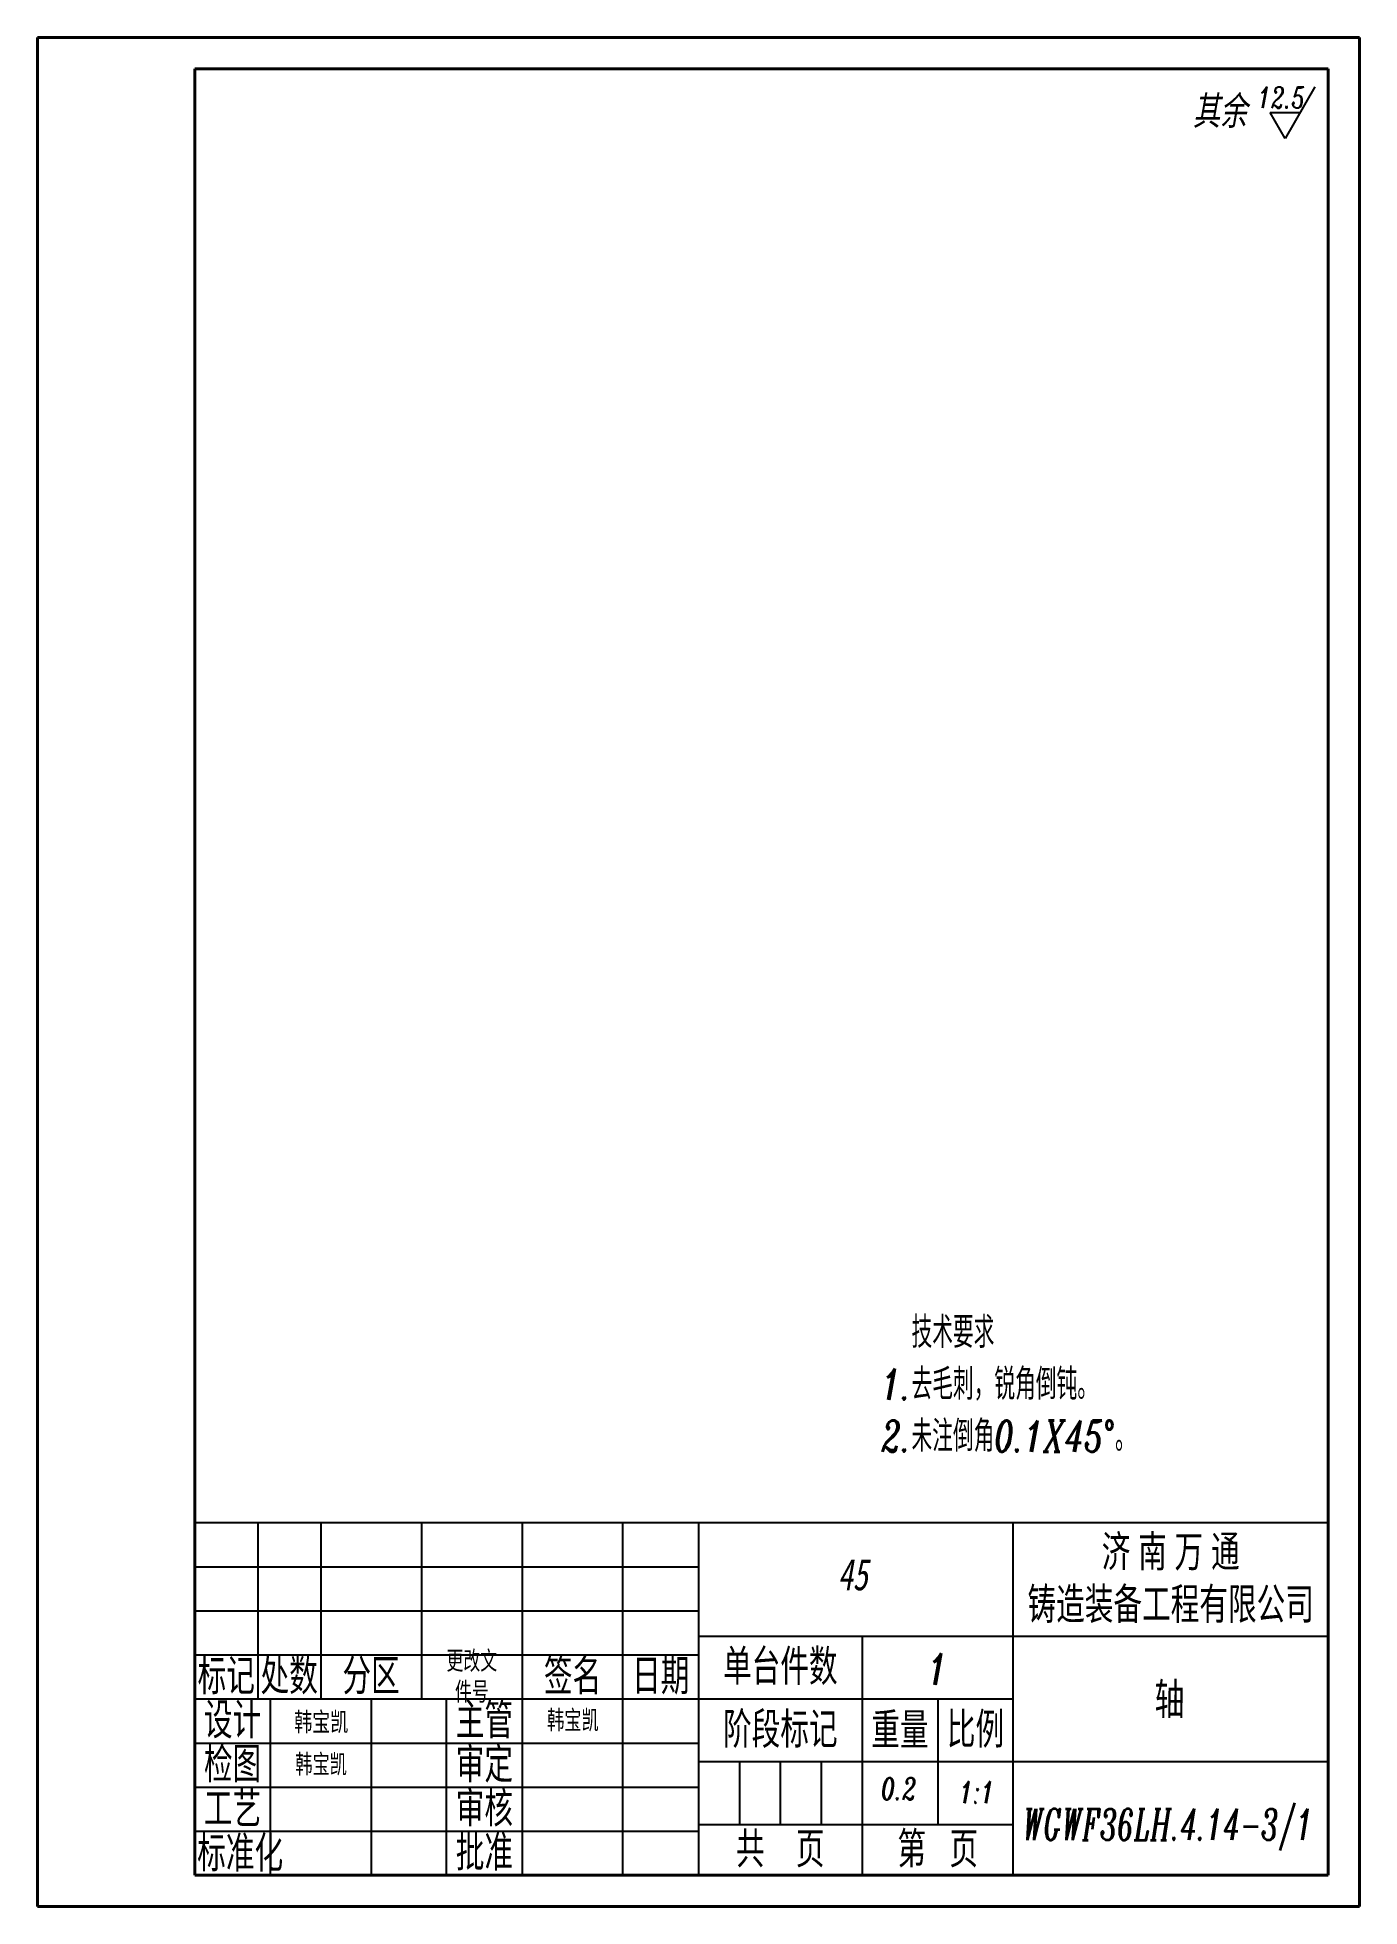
# Model space of a CAD drawing. Header units: millimetres. Extents: x 1029685 to 2160558, y -612394 to -232818.
# Drawn here: x 2160432.4 to 2160558.4, y -428892.5 to -428714.3 of the extents above.
import ezdxf
from ezdxf.enums import TextEntityAlignment as Align

# ---------------------------------------------------------------- set-up
doc = ezdxf.new("R2010")
doc.units = ezdxf.units.MM
doc.header["$LTSCALE"] = 5
doc.layers.add('标注层', color=3, linetype='Continuous')
doc.layers.add('细实线', color=4, linetype='Continuous')
doc.layers.add('粗实线', color=7, linetype='Continuous', lineweight=40)
doc.styles.add('文字', font='', dxfattribs={"width": 0.7, "oblique": 10})
doc.styles.add('标准', font='', dxfattribs={"width": 0.667})
doc.styles.add('标注', font='italic.shx', dxfattribs={"width": 0.7})
doc.styles.get('文字').set_extended_font_data('SimSun')
doc.styles.get('标准').set_extended_font_data('FangSong_GB2312')

# ---------------------------------------------------------------- blocks, each defined once
blk = doc.blocks.new('图栏')
at = {"layer": '粗实线'}
blk.add_line((-180, 56), (-180, 0), dxfattribs=at)
at = {"layer": '细实线'}
for p, q in [((0, 56), (-180, 56)), ((-170, 56), (-170, 28)), ((-160, 56), (-160, 28)), ((-144, 56), (-144, 28)), ((-128, 56), (-128, 0)), ((-112, 0), (-112, 56)), ((-100, 56), (-100, 0)), ((-50, 0), (-50, 56)), ((-180, 49), (-100, 49)), ((-180, 42), (-100, 42)), ((-100, 38), (0, 38)), ((-74, 38), (-74, 0)), ((-180, 35), (-100, 35)), ((-180, 28), (-50, 28)), ((-168, 0), (-168, 28)), ((-152, 28), (-152, 0)), ((-140, 0), (-140, 28)), ((-62, 28), (-62, 8)), ((-180, 21), (-100, 21)), ((0, 18), (-100, 18)), ((-93.5, 18), (-93.5, 8)), ((-87, 18), (-87, 8)), ((-80.5, 18), (-80.5, 8)), ((-180, 14), (-100, 14)), ((-50, 0), (-50, 9)), ((-180, 7), (-100, 7)), ((-50, 8), (-100, 8))]:
    blk.add_line(p, q, dxfattribs=at)
at = {"layer": '细实线', "attachment_point": 5, "style": '标准'}
for s, insert, char_height, width in [('济{\\f\uffbfﾬￌﾣﾤ_GB2312|b0|i0|c134|p49; }南{\\f\uffbfﾬￌﾣﾤ_GB2312|b0|i0|c134|p49; }万{\\f\uffbfﾬￌﾣﾤ_GB2312|b0|i0|c134|p49; }通{\\f\uffbfﾬￌﾣﾤ_GB2312|b0|i0|c134|p49;\\P}铸造装备工程有限公司', (-25, 47), 5, 50), ('{\\fSimSun|b0|i0|c134|p2;更改文件号}', (-136, 31.5), 2.9493, 10), ('{\\f\uffbfﾬￌﾣﾤ_GB2312|b0|i0|c134|p49;单台件数}', (-87, 33), 5, 26), ('{\\f\uffbfﾬￌﾣﾤ_GB2312|b0|i0|c134|p49;标记}', (-175, 31.5), 5, 10), ('{\\f\uffbfﾬￌﾣﾤ_GB2312|b0|i0|c134|p49;处数}', (-165, 31.5), 5, 10), ('{\\f\uffbfﾬￌﾣﾤ_GB2312|b0|i0|c134|p49;分区}', (-152, 31.5), 5, 10), ('{\\f\uffbfﾬￌﾣﾤ_GB2312|b0|i0|c134|p49;签名}', (-120, 31.5), 5, 10), ('{\\f\uffbfﾬￌﾣﾤ_GB2312|b0|i0|c134|p49;日期}', (-106, 31.5), 5, 10), ('{\\f\uffbfﾬￌﾣﾤ_GB2312|b0|i0|c134|p49;设计}', (-174, 24.5), 5, 10), ('{\\f\uffbfﾬￌﾣﾤ_GB2312|b0|i0|c134|p49;主管}', (-134, 24.5), 5, 10), ('{\\fSimSun|b0|i0|c134|p2;韩宝凯}', (-119.94, 24.5), 3, 10), ('{\\f\uffbfﾬￌﾣﾤ_GB2312|b0|i0|c134|p49;阶段标记}', (-87, 23), 5, 26), ('{\\f\uffbfﾬￌﾣﾤ_GB2312|b0|i0|c134|p49;重量}', (-68, 23), 5, 12), ('{\\f\uffbfﾬￌﾣﾤ_GB2312|b0|i0|c134|p49;比例}', (-56, 23), 5, 12), ('{\\f\uffbfﾬￌﾣﾤ_GB2312|b0|i0|c134|p49;检图}', (-174, 17.5), 5, 10), ('{\\f\uffbfﾬￌﾣﾤ_GB2312|b0|i0|c134|p49;审定}', (-134, 17.5), 5, 10), ('{\\fSimSun|b0|i0|c134|p2;韩宝凯}', (-159.94, 17.5), 3, 10), ('{\\f\uffbfﾬￌﾣﾤ_GB2312|b0|i0|c134|p49;工艺}', (-174, 10.5), 5, 16), ('{\\f\uffbfﾬￌﾣﾤ_GB2312|b0|i0|c134|p49;审核}', (-134, 10.5), 5, 10), ('标准化', (-172.79, 3.35), 5, 16.875), ('{\\f\uffbfﾬￌﾣﾤ_GB2312|b0|i0|c134|p49;批准}', (-134, 3.5), 5, 10), ('{\\f\uffbfﾬￌﾣﾤ_GB2312|b0|i0|c134|p49;共    页}', (-87, 4), 5, 26), ('{\\f\uffbfﾬￌﾣﾤ_GB2312|b0|i0|c134|p49;第   页}', (-62, 4), 5, 24)]:
    blk.add_mtext(s, dxfattribs=dict(at, insert=insert, char_height=char_height, width=width))
at = {"layer": '细实线', "style": '标准', "width": 0.667, "flags": 8}
blk.add_attdef('材料', (-93.31, 44.19), '', height=5, dxfattribs=at)
for tag, p in [('Q', (-75.49, 47.76)), ('M', (-62, 32.74)), ('名称', (-25.19, 28)), ('姓名', (-159.93, 24.36)), ('DATA', (-146.06, 24.09)), ('姓名', (-159.93, 17.36)), ('DATA', (-146.06, 17.09)), ('KG', (-68.19, 13.73)), ('Y', (-55.74, 13.18)), ('姓名', (-119.93, 10.36)), ('DATA', (-106.06, 10.09)), ('N', (-25.47, 8.06)), ('姓名', (-119.93, 3.36)), ('Z', (-87.28, 3.77)), ('X', (-62.27, 3.67)), ('DATA', (-106.06, 3.09))]:
    blk.add_attdef(tag, text='', height=5, dxfattribs=at).set_placement(p, align=Align.MIDDLE_CENTER)
blk = doc.blocks.new('ra')
at = {"layer": '标注层'}
for p, q in [((3.5, 6.06), (0, 0)), ((-1.75, 3.03), (1.75, 3.03)), ((0, 0), (-1.75, 3.03))]:
    blk.add_line(p, q, dxfattribs=at)
at = {"layer": '标注层', "style": '标注', "width": 0.7}
blk.add_attdef('RA', (-3.2, 3.54), '', height=2.5, dxfattribs=at)

msp = doc.modelspace()

# ---------------------------------------------------------------- linework, layer by layer
at = {"layer": '粗实线'}
for p, q in [((2160432.43, -428714.28), (2160558.43, -428714.28)), ((2160432.43, -428892.48), (2160432.43, -428714.28)), ((2160558.43, -428714.28), (2160558.43, -428892.48)), ((2160447.43, -428717.28), (2160555.43, -428717.28)), ((2160447.43, -428889.48), (2160447.43, -428717.28)), ((2160555.43, -428717.28), (2160555.43, -428889.48)), ((2160555.43, -428889.48), (2160447.43, -428889.48)), ((2160558.43, -428892.48), (2160432.43, -428892.48))]:
    msp.add_line(p, q, dxfattribs=at)

# ---------------------------------------------------------------- block references
at = {"layer": '标注层'}
ref = msp.add_blockref('图栏', (2160555.43, -428889.48), dxfattribs=dict(at, xscale=0.6, yscale=0.6, zscale=0.6))
ref.add_attrib('名称', '轴', dxfattribs={"layer": '细实线', "height": 3, "style": '文字', "oblique": 0.1745, "width": 0.7, "flags": 8}).set_placement((2160540.32, -428872.68), align=Align.MIDDLE_CENTER)
ref.add_attrib('N', 'WGWF36LH.4.14-3/1', dxfattribs={"layer": '细实线', "height": 3, "style": '标注', "width": 0.6, "flags": 8}).set_placement((2160540.15, -428884.64), align=Align.MIDDLE_CENTER)
ref.add_attrib('Q', '45', dxfattribs={"layer": '细实线', "height": 3, "style": '文字', "oblique": 10, "width": 0.7, "flags": 8}).set_placement((2160510.14, -428860.82), align=Align.MIDDLE_CENTER)
ref.add_attrib('M', '1', dxfattribs={"layer": '细实线', "height": 3, "style": '标注', "width": 0.7, "flags": 8}).set_placement((2160518.23, -428869.83), align=Align.MIDDLE_CENTER)
ref.add_attrib('KG', '0.2', dxfattribs={"layer": '细实线', "height": 2.1, "style": '标注', "width": 0.7, "flags": 8}).set_placement((2160514.52, -428881.24), align=Align.MIDDLE_CENTER)
ref.add_attrib('Y', '1:1', dxfattribs={"layer": '细实线', "height": 2.1, "style": '标注', "width": 0.7, "flags": 8}).set_placement((2160521.99, -428881.57), align=Align.MIDDLE_CENTER)
ref.add_attrib('姓名', '韩宝凯', dxfattribs={"layer": '细实线', "height": 1.8, "style": '文字', "oblique": 0.1745, "width": 0.7, "flags": 8}).set_placement((2160459.48, -428874.86), align=Align.MIDDLE_CENTER)
at = {"layer": '粗实线', "xscale": 0.814569939184002, "yscale": 0.814569939184002, "zscale": 0.814569939184002}
msp.add_blockref('ra', (2160551.33, -428723.92), dxfattribs=at).add_auto_attribs({'RA': '12.5'})

# ---------------------------------------------------------------- texts
at = {"layer": '标注层', "color": 6, "insert": (2160542.57, -428719.9), "char_height": 2.711, "width": 439.1038, "attachment_point": 1, "style": '文字'}
msp.add_mtext('其余', dxfattribs=at)
at = {"layer": '标注层', "color": 3, "insert": (2160512.88, -428842.69), "char_height": 2.9694, "width": 36.892, "attachment_point": 4, "style": '标注'}
msp.add_mtext('  {\\Faxtxt,hzdx|c134;技术要求}\\P1.{\\Faxtxt,hzdx|c134;去毛刺，锐角倒钝。}\\P2.{\\Faxtxt,hzdx|c134;未注倒角}0.1X45%%D{\\Faxtxt,hzdx|c134;。}', dxfattribs=at)

doc.saveas('drawing.dxf')
